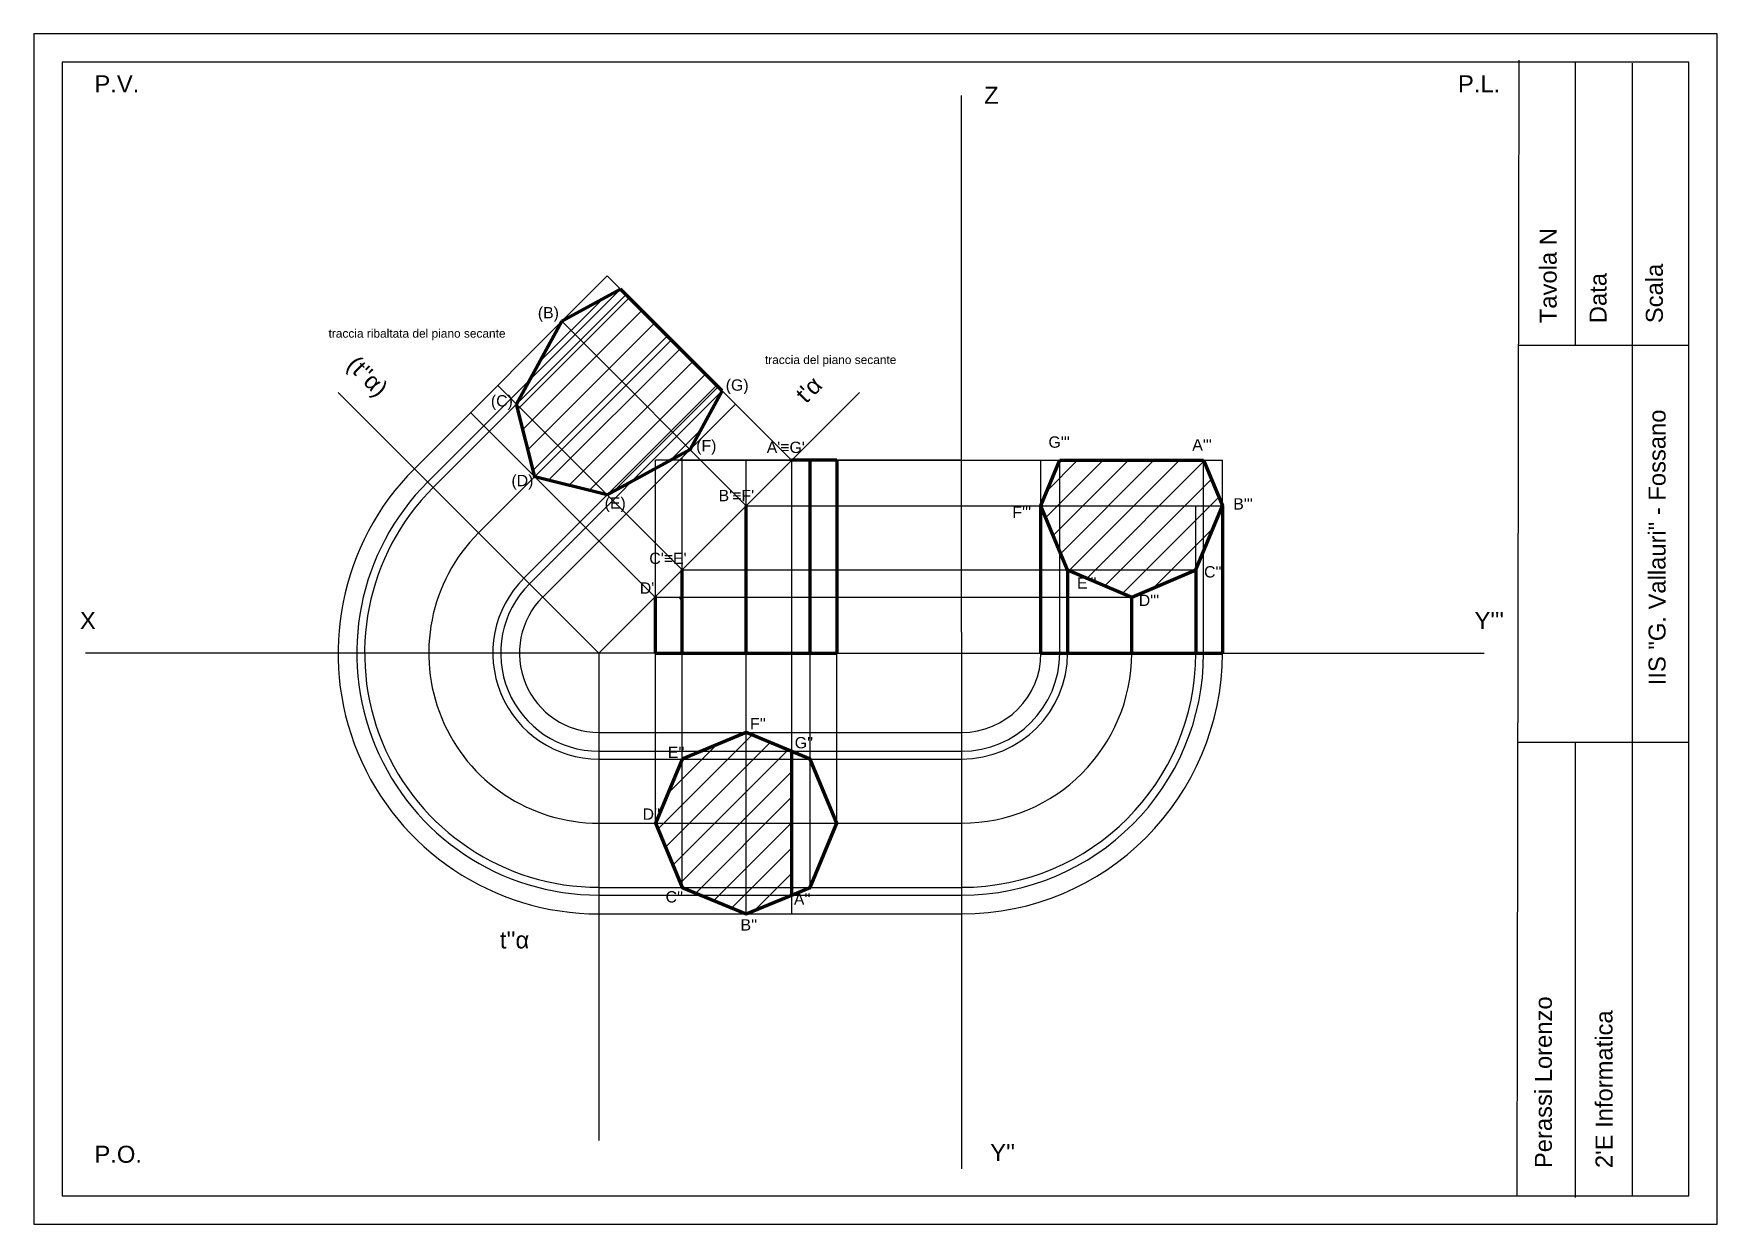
# Model space of a CAD drawing. Header units: millimetres. Extents: x 0 to 297, y 0 to 210.
import ezdxf

# ---------------------------------------------------------------- set-up
doc = ezdxf.new("R2010")
doc.units = ezdxf.units.MM
doc.layers.add('Disegno', color=1, linetype='Continuous', lineweight=30)
for name, color, linetype in [('Lettere', 1, 'Continuous'), ('Linee di costruzione', 4, 'Continuous'), ('Piani e Assi Cartesiani', 6, 'Continuous'), ('Scritte', 7, 'Continuous'), ('Squadratura', 7, 'Continuous'), ('tratteggio', 5, 'Continuous')]:
    doc.layers.add(name, color=color, linetype=linetype)
doc.styles.get("Standard").update_dxf_attribs({"font": 'arial.ttf'})

# ---------------------------------------------------------------- blocks, each defined once
blk = doc.blocks.new('xx')
at = {"layer": 'Piani e Assi Cartesiani'}
for q in [(7.43, 105), (254.17, 105)]:
    blk.add_line((133.32, 105), q, dxfattribs=at)
blk = doc.blocks.new('y')
at = {"layer": 'Piani e Assi Cartesiani'}
for q in [(171.07, 195.69), (171.07, 6.37)]:
    blk.add_line((171.07, 101.03), q, dxfattribs=at)

msp = doc.modelspace()

# ---------------------------------------------------------------- hatches: boundary and pattern name
at = {"layer": 'tratteggio'}
h = msp.add_hatch(dxfattribs=at)
h.set_pattern_fill('ANSI31', color=256)
h.paths.add_polyline_path([(85.16, 144.64), (88.38, 131.86), (101.16, 128.64), (115.79, 136.64), (121.45, 146.99), (103.51, 164.93), (93.16, 159.27)])
h.paths.add_polyline_path([(83.63, 128.95), (88.82, 128.95), (88.82, 132.88), (83.63, 132.88)], flags=9)
h.paths.add_polyline_path([(80, 143), (85.19, 143), (85.19, 146.94), (80, 146.94)], flags=9)
h = msp.add_hatch(dxfattribs=at)
h.set_pattern_fill('ANSI31', color=256)
h.paths.add_polyline_path([(209.69, 126.75), (206.38, 134.75), (181, 134.75), (177.69, 126.75), (182.38, 115.43), (193.69, 110.64), (205, 115.43)])
h.paths.add_polyline_path([(183.54, 111.62), (188, 111.62), (188, 114.62), (183.54, 114.62)], flags=25)
h = msp.add_hatch(dxfattribs=at)
h.set_pattern_fill('ANSI31', color=256)
h.paths.add_polyline_path([(133.69, 83.43), (125.69, 86.75), (114.38, 82.06), (109.69, 70.75), (114.38, 59.43), (125.69, 54.75), (133.69, 58.06)])

# ---------------------------------------------------------------- linework, layer by layer
at = {"layer": 'Disegno', "lineweight": 211}
for p, q in [((103.51, 164.93), (93.16, 159.27)), ((121.45, 146.99), (103.51, 164.93)), ((85.16, 144.64), (93.16, 159.27)), ((115.79, 136.64), (121.45, 146.99)), ((88.38, 131.86), (85.16, 144.64)), ((115.79, 136.64), (101.16, 128.64)), ((141.69, 134.75), (133.69, 134.75)), ((137, 100.75), (137, 134.75)), ((141.69, 134.75), (141.69, 100.75)), ((177.69, 126.75), (181, 134.75)), ((181, 134.75), (206.38, 134.75)), ((206.38, 134.75), (209.69, 126.75)), ((101.16, 128.64), (88.38, 131.86)), ((125.69, 100.75), (125.69, 126.75)), ((177.69, 100.75), (177.69, 126.75)), ((182.38, 115.43), (177.69, 126.75)), ((205, 115.43), (209.69, 126.75)), ((209.69, 126.75), (209.69, 100.75)), ((114.38, 100.75), (114.38, 115.43)), ((182.38, 115.43), (193.69, 110.64)), ((182.38, 115.43), (182.38, 100.75)), ((193.69, 110.64), (205, 115.43)), ((205, 115.43), (205, 100.75)), ((109.69, 100.75), (109.69, 110.75)), ((193.69, 100.75), (193.69, 110.64)), ((193.69, 110.64), (193.69, 110.64)), ((109.69, 100.75), (141.69, 100.75)), ((177.69, 100.75), (209.69, 100.75)), ((177.69, 100.75), (209.69, 100.75)), ((133.69, 83.43), (133.69, 58.06))]:
    msp.add_line(p, q, dxfattribs=at)
msp.add_lwpolyline([(114.38, 82.06), (109.69, 70.75), (114.38, 59.43), (125.69, 54.75), (137, 59.43), (141.69, 70.75), (137, 82.06), (125.69, 86.75)], close=True, dxfattribs=at)
at = {"layer": 'Linee di costruzione'}
for p, q in [((67.16, 133.27), (101.16, 167.27)), ((133.69, 134.75), (101.16, 167.27)), ((69.51, 130.93), (103.51, 164.93)), ((70.48, 129.96), (104.48, 163.96)), ((125.69, 126.75), (93.16, 159.27)), ((78.48, 121.96), (112.48, 155.96)), ((114.38, 115.43), (81.85, 147.96)), ((86.48, 113.96), (120.48, 147.96)), ((87.45, 112.99), (121.45, 146.99)), ((109.69, 110.54), (77.06, 143.17)), ((89.79, 110.64), (123.79, 144.64)), ((109.69, 70.75), (109.69, 134.75)), ((163.69, 134.75), (109.69, 134.75)), ((113.89, 134.75), (209.69, 134.75)), ((114.38, 59.43), (114.38, 135.23)), ((125.69, 54.75), (125.69, 134.75)), ((133.69, 134.75), (133.69, 54.75)), ((137, 59.43), (137, 134.75)), ((141.69, 70.75), (141.69, 134.75)), ((177.69, 100.75), (177.69, 134.75)), ((181, 100.75), (181, 134.75)), ((206.38, 100.75), (206.38, 134.75)), ((209.69, 100.75), (209.69, 134.75)), ((125.69, 126.75), (209.69, 126.75)), ((205, 100.75), (205, 126.75)), ((114.38, 115.43), (205, 115.43)), ((182.38, 100.75), (182.38, 115.43)), ((109.59, 110.64), (193.69, 110.64)), ((193.69, 100.75), (193.69, 110.64)), ((99.69, 86.75), (163.69, 86.75)), ((99.69, 83.43), (163.69, 83.43)), ((99.69, 82.06), (163.69, 82.06)), ((99.69, 70.75), (163.69, 70.75)), ((99.69, 59.43), (163.69, 59.43)), ((99.69, 58.06), (163.69, 58.06)), ((99.69, 54.75), (163.69, 54.75))]:
    msp.add_line(p, q, dxfattribs=at)
for centre, radius, start, end in [((99.69, 100.75), 46, 135, 270), ((99.69, 100.75), 42.69, 135, 270), ((99.69, 100.75), 41.31, 135, 270), ((99.69, 100.75), 30, 135, 270), ((99.69, 100.75), 18.69, 135, 270), ((99.69, 100.75), 17.31, 135, 270), ((99.69, 100.75), 14, 135, 270), ((99.69, 100.75), 14, 44.4153, 45), ((99.69, 100.75), 17.31, 31.9785, 34.8739), ((163.69, 100.75), 14, 270, 0), ((163.69, 100.75), 18.69, 270, 0), ((163.69, 100.75), 30, 270, 0), ((163.69, 100.75), 41.31, 270, 0), ((163.69, 100.75), 46, 270, 0), ((163.69, 100.75), 17.31, 270, 0), ((163.69, 100.75), 42.69, 270, 0), ((99.69, 100.75), 17.31, 305.2803, 306.0399), ((99.69, 100.75), 46, 335.9294, 336.0322)]:
    msp.add_arc(centre, radius, start, end, dxfattribs=at)
at = {"layer": 'Piani e Assi Cartesiani'}
for q in [(53.73, 146.71), (145.65, 146.71), (99.69, 14.77)]:
    msp.add_line((99.69, 100.75), q, dxfattribs=at)
at = {"layer": 'Squadratura'}
for p, q in [((262.01, 205.32), (261.64, 5)), ((272.01, 155), (272.01, 205)), ((282, 204.81), (282, 5)), ((292, 155), (261.92, 155)), ((292, 85), (261.79, 85)), ((272.01, 4.73), (272.01, 85)), ((297, 80), (297, 80))]:
    msp.add_line(p, q, dxfattribs=at)
for points in [[(0, 0), (297, 0), (297, 210), (0, 210)], [(5, 5), (292, 5), (292, 205), (5, 205)]]:
    msp.add_lwpolyline(points, close=True, dxfattribs=at)

# ---------------------------------------------------------------- block references
at = {"layer": 'Lettere'}
for name, p in [('y', (-7.38, 3.4)), ('xx', (1.7, -4.25))]:
    msp.add_blockref(name, p, dxfattribs=at)

# ---------------------------------------------------------------- texts
for s, p in [('(B)', (88.93, 159.79)), ('(G)', (122.08, 147.03)), ('(C)', (80.65, 144.25)), ('(F)', (116.87, 136.34)), ("A'≡G'", (129.31, 136.04)), ("G'''", (179.01, 136.97)), ("A'''", (204.38, 136.48)), ('(D)', (84.28, 130.19)), ('(E)', (100.72, 126.21)), ("B'≡F'", (120.82, 127.54)), ("B'''", (211.61, 126.07)), ("F'''", (172.64, 124.6)), ("C'≡E'", (108.6, 116.47)), ("C'''", (206.46, 114.08)), ("D'", (106.93, 111.23)), ("E'''", (184.04, 112.12)), ("D'''", (194.94, 109.06)), ("F''", (126.37, 87.3)), ("E''", (111.87, 82.25)), ("G''", (134.25, 83.95)), ("D''", (107.41, 71.35)), ("C''", (111.47, 56.76)), ("A''", (134.1, 56.36)), ("B''", (124.69, 51.82))]:
    msp.add_text(s, height=2, dxfattribs=at).set_placement(p)
at = {"layer": 'Piani e Assi Cartesiani'}
for s, p in [('P.V.', (10.72, 199.66)), ('P.L.', (251.25, 199.66)), ('Z', (167.66, 197.64)), ('X', (8.16, 105)), ("Y'''", (254.17, 105)), ("t''α", (82.24, 48.66)), ('P.O.', (10.72, 10.86)), ("Y''", (168.73, 11.16))]:
    msp.add_text(s, height=3, dxfattribs=at).set_placement(p)
for s, rotation, p in [("(t''α)", 315, (55.03, 151.36)), ("t'α", 45, (136.24, 144.63))]:
    msp.add_text(s, height=3, rotation=rotation, dxfattribs=at).set_placement(p)
at = {"layer": 'Scritte'}
for s, p in [('Tavola N', (268.66, 158.94)), ('Scala', (287.39, 158.94)), ('Data', (277.46, 158.94)), ('IIS "G. Vallauri" - Fossano', (287.87, 95.08)), ('Perassi Lorenzo', (267.81, 9.92)), ("2'E Informatica", (278.51, 9.92))]:
    msp.add_text(s, height=3, rotation=90, dxfattribs=at).set_placement(p)
for s, p in [('traccia ribaltata del piano secante', (52.02, 156.39)), ('traccia del piano secante', (129, 151.74))]:
    msp.add_text(s, height=1.5, dxfattribs=at).set_placement(p)

doc.saveas('drawing.dxf')
